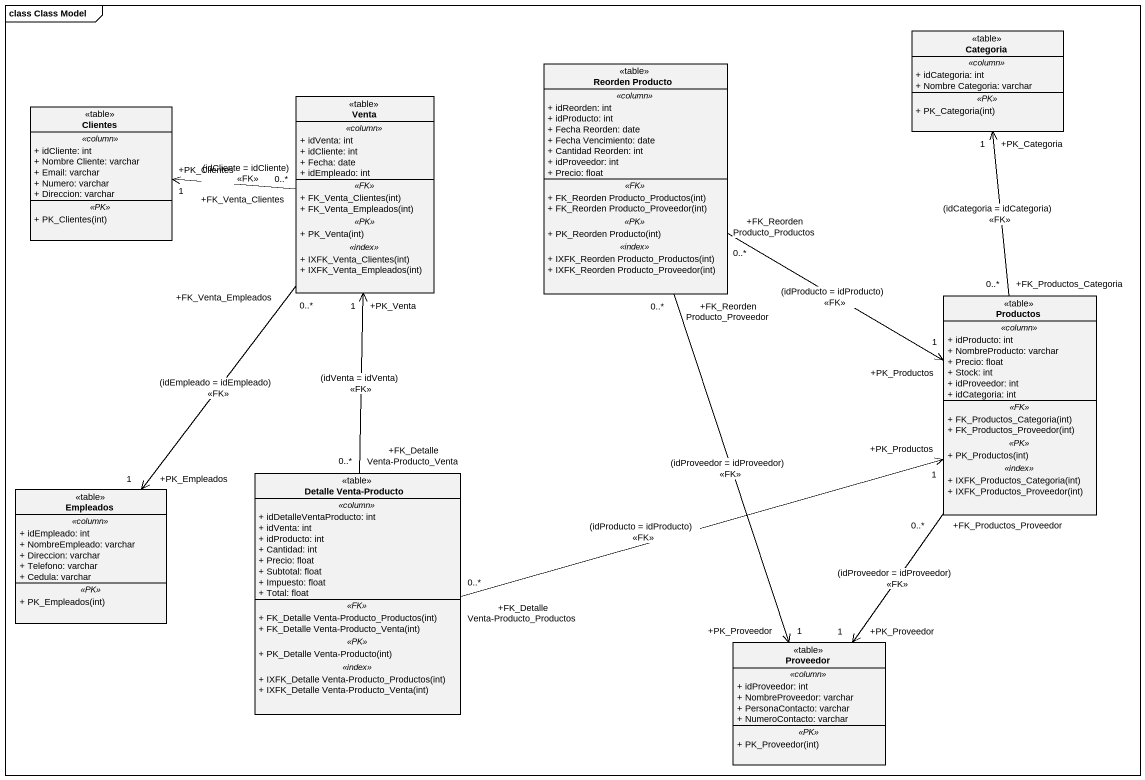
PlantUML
@startuml
mainframe class Class Model
hide circle
hide empty members
skinparam classAttributeIconSize 0
class "Reorden Producto" as Reorden_Producto <<table>> {
  .. <<column>> ..
  + idReorden: int
  + idProducto: int
  + Fecha Reorden: date
  + Fecha Vencimiento: date
  + Cantidad Reorden: int
  + idProveedor: int
  + Precio: float
  .. <<FK>> ..
  + FK_Reorden Producto_Productos(int)
  + FK_Reorden Producto_Proveedor(int)
  .. <<PK>> ..
  + PK_Reorden Producto(int)
  .. <<index>> ..
  + IXFK_Reorden Producto_Productos(int)
  + IXFK_Reorden Producto_Proveedor(int)
}
class Categoria <<table>> {
  .. <<column>> ..
  + idCategoria: int
  + Nombre Categoria: varchar
  .. <<PK>> ..
  + PK_Categoria(int)
}
class Venta <<table>> {
  .. <<column>> ..
  + idVenta: int
  + idCliente: int
  + Fecha: date
  + idEmpleado: int
  .. <<FK>> ..
  + FK_Venta_Clientes(int)
  + FK_Venta_Empleados(int)
  .. <<PK>> ..
  + PK_Venta(int)
  .. <<index>> ..
  + IXFK_Venta_Clientes(int)
  + IXFK_Venta_Empleados(int)
}
class Clientes <<table>> {
  .. <<column>> ..
  + idCliente: int
  + Nombre Cliente: varchar
  + Email: varchar
  + Numero: varchar
  + Direccion: varchar
  .. <<PK>> ..
  + PK_Clientes(int)
}
class Productos <<table>> {
  .. <<column>> ..
  + idProducto: int
  + NombreProducto: varchar
  + Precio: float
  + Stock: int
  + idProveedor: int
  + idCategoria: int
  .. <<FK>> ..
  + FK_Productos_Categoria(int)
  + FK_Productos_Proveedor(int)
  .. <<PK>> ..
  + PK_Productos(int)
  .. <<index>> ..
  + IXFK_Productos_Categoria(int)
  + IXFK_Productos_Proveedor(int)
}
class Empleados <<table>> {
  .. <<column>> ..
  + idEmpleado: int
  + NombreEmpleado: varchar
  + Direccion: varchar
  + Telefono: varchar
  + Cedula: varchar
  .. <<PK>> ..
  + PK_Empleados(int)
}
class "Detalle Venta-Producto" as Detalle_Venta_Producto <<table>> {
  .. <<column>> ..
  + idDetalleVentaProducto: int
  + idVenta: int
  + idProducto: int
  + Cantidad: int
  + Precio: float
  + Subtotal: float
  + Impuesto: float
  + Total: float
  .. <<FK>> ..
  + FK_Detalle Venta-Producto_Productos(int)
  + FK_Detalle Venta-Producto_Venta(int)
  .. <<PK>> ..
  + PK_Detalle Venta-Producto(int)
  .. <<index>> ..
  + IXFK_Detalle Venta-Producto_Productos(int)
  + IXFK_Detalle Venta-Producto_Venta(int)
}
class Proveedor <<table>> {
  .. <<column>> ..
  + idProveedor: int
  + NombreProveedor: varchar
  + PersonaContacto: varchar
  + NumeroContacto: varchar
  .. <<PK>> ..
  + PK_Proveedor(int)
}
Reorden_Producto "+FK_Reorden Producto_Productos\n0..*" -right-> "+PK_Productos\n1" Productos : (idProducto = idProducto)\n<<FK>>
Reorden_Producto "+FK_Reorden Producto_Proveedor\n0..*" --> "+PK_Proveedor\n1" Proveedor : (idProveedor = idProveedor)\n<<FK>>
Venta "+FK_Venta_Clientes\n0..*" -left-> "+PK_Clientes\n1" Clientes : (idCliente = idCliente)\n<<FK>>
Venta "+FK_Venta_Empleados\n0..*" --> "+PK_Empleados\n1" Empleados : (idEmpleado = idEmpleado)\n<<FK>>
Productos "+FK_Productos_Categoria\n0..*" -up-> "+PK_Categoria\n1" Categoria : (idCategoria = idCategoria)\n<<FK>>
Productos "+FK_Productos_Proveedor\n0..*" --> "+PK_Proveedor\n1" Proveedor : (idProveedor = idProveedor)\n<<FK>>
Detalle_Venta_Producto "+FK_Detalle Venta-Producto_Venta\n0..*" -up-> "+PK_Venta\n1" Venta : (idVenta = idVenta)\n<<FK>>
Detalle_Venta_Producto "+FK_Detalle Venta-Producto_Productos\n0..*" -right-> "+PK_Productos\n1" Productos : (idProducto = idProducto)\n<<FK>>
@enduml
